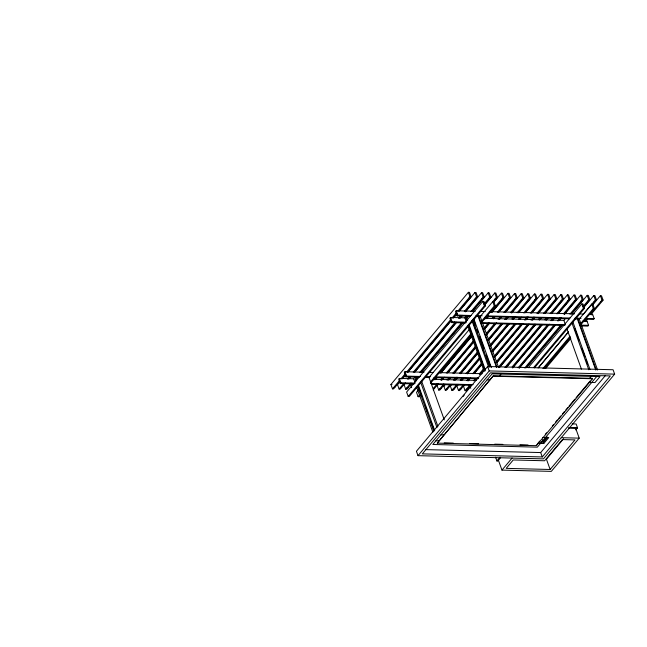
<?xml version="1.0" encoding="UTF-8"?>
<svg xmlns="http://www.w3.org/2000/svg" width="647" height="647" viewBox="0 0 647 647"><rect width="100%" height="100%" fill="white"/><g stroke="black" fill="none" stroke-linecap="round" stroke-linejoin="round"><path stroke-width="0.97" d="M495.562 457.235L496.928 461.004L500.066 457.219M500.317 458.003L497.802 461.028L496.928 461.004M400.016 381.269L393.594 388.904L392.494 388.879L390.917 384.488L468.371 292.315L469.471 292.339L471.048 296.73L458.82 311.288M415.503 376.546L413.627 378.778L399.328 378.414L398.698 379.158L400.283 383.542L414.323 383.906M424.011 372.211L404.949 371.718L404.318 372.462L405.904 376.853L419.256 377.193M466.099 316.334L464.845 317.823L450.547 317.459L449.916 318.203L451.501 322.586L465.808 322.958M475.23 311.256L456.167 310.762L455.545 311.506L457.122 315.898L470.418 316.237M392.494 388.879L399.563 380.468M400.857 378.932L405.378 373.545M406.672 372.009L450.611 319.723M451.897 318.178L456.426 312.8M457.72 311.264L469.948 296.698L471.048 296.73M401.957 378.964L405.184 375.114M407.772 372.041L451.064 320.516M453.005 318.211L456.879 313.593M400.105 381.584L397.517 384.658L399.102 389.049L400.202 389.073L405.329 382.975M402.685 378.511L405.912 374.67M407.845 372.373L451.088 320.904M453.676 317.831L456.903 313.989M459.483 310.916L474.971 292.484L476.071 292.509L477.656 296.9L465.419 311.458M400.283 383.542L400.905 382.798L415.212 383.17M405.904 376.853L406.526 376.109L420.574 376.473M451.501 322.586L452.124 321.842L466.43 322.214M457.122 315.898L457.744 315.154L471.048 315.493M453.701 322.643L454.323 321.899M459.321 315.954L459.944 315.21M399.102 389.049L403.582 383.72M407.456 379.102L409.397 376.797M413.271 372.179L455.27 322.198M458.505 318.348L461.085 315.275M464.32 311.433L476.548 296.868L477.656 296.9M408.556 379.126L410.497 376.821M414.371 372.211L456.37 322.222M459.605 318.381L462.184 315.307M405.41 383.291L404.124 384.828L405.701 389.219L406.801 389.243L411.929 383.145M409.284 378.681L410.578 377.144M414.452 372.543L456.402 322.61M460.276 318L462.209 315.696M465.436 311.854L481.57 292.654L482.67 292.679L484.255 297.07L472.019 311.628M405.701 389.219L410.829 383.113M419.871 372.348L461.877 322.368M470.919 311.603L483.155 297.038L484.255 297.07M466.77 320.136L466.091 318.259L467.83 316.189M415.867 381.212L415.188 379.32L417.04 377.12M420.971 372.381L462.977 322.392M412.018 383.461L410.724 384.997L411.67 387.634M421.698 371.936L463.001 322.78M466.091 318.259L466.754 318.275L468.493 316.205M472.682 311.256L488.178 292.824L489.278 292.848L490.855 297.24L485.08 304.106M418.14 377.144L416.288 379.352L415.188 379.32M482.816 301.373L406.615 392.058L408.192 396.449L409.292 396.474L485.493 305.788L483.916 301.397L482.816 301.373L484.393 305.756L408.192 396.449M483.98 304.082L489.755 297.208L490.855 297.24M485.096 304.511L494.777 292.994L495.877 293.018L497.454 297.41L493.621 301.971M418.455 390.004L416.514 392.317L418.091 396.7L419.199 396.732L420.445 395.244M428.783 377.711L469.471 329.291M479.799 316.998L496.354 297.377L497.454 297.41M493.637 302.375L501.376 293.164L502.476 293.188L504.062 297.58L491.825 312.137M418.091 396.7L419.385 395.163M430.368 382.094L471.048 333.682M481.384 321.381L494.3 306.015L495.4 306.039L493.823 301.656L492.715 301.623L494.3 306.015M430.441 383.347L471.348 334.669M481.748 322.287L495.4 306.039M433.862 379.781L435.803 377.476M439.677 372.858L471.339 335.178M484.91 319.028L487.49 315.954M490.725 312.105L502.962 297.547L504.062 297.58M434.962 379.805L436.903 377.5M440.777 372.89L471.792 335.979M486.657 318.292L488.59 315.979M435.69 379.36L436.984 377.824M440.858 373.214L471.833 336.343M486.681 318.68L488.614 316.375M491.841 312.533L507.984 293.334L509.084 293.358L510.661 297.749L498.425 312.307M437.235 383.792L433.361 388.41L434.461 388.435M440.461 379.951L442.402 377.646M446.276 373.028L473.418 340.734M483.754 328.425L488.283 323.047M492.157 318.429L493.451 316.893M497.325 312.275L509.561 297.717L510.661 297.749M433.207 389.923L438.334 383.825M441.561 379.975L443.502 377.67M447.376 373.06L473.871 341.527M484.215 329.226L489.383 323.071M493.257 318.461L494.551 316.917M438.423 384.14L437.129 385.677L438.706 390.06L439.806 390.092L444.287 384.763M441.65 380.299L444.23 377.225M448.104 372.615L473.919 341.891M484.247 329.606L489.407 323.46M493.281 318.85L495.222 316.545M499.088 311.935L514.583 293.503L515.683 293.528L517.26 297.919L505.024 312.477M438.706 390.06L443.834 383.962M447.069 380.121L449.002 377.808M452.884 373.198L475.496 346.282M486.479 333.213L494.882 323.217M498.109 319.367L500.05 317.062M503.924 312.444L516.16 297.887L517.26 297.919M448.169 380.145L450.102 377.84M453.984 373.222L475.949 347.083M486.293 334.774L495.982 323.241M499.209 319.4L501.15 317.087M450.894 384.933L446.414 390.262L445.314 390.23L443.729 385.847L445.023 384.31M448.897 379.7L450.83 377.395M454.704 372.785L476.006 347.439M486.334 335.146L496.653 322.861M499.88 319.02L501.821 316.715M505.695 312.105L521.183 293.673L522.283 293.698L523.86 298.089L511.631 312.647M445.314 390.23L449.794 384.9M453.668 380.29L456.256 377.209M459.483 373.368L477.575 351.839M487.911 339.529L500.835 324.155M504.717 319.537L507.297 316.464M510.532 312.614L522.76 298.057L523.86 298.089M454.768 380.315L457.356 377.241M460.583 373.392L478.028 352.631M488.372 340.33L501.935 324.179M505.817 319.569L508.396 316.488M451.622 384.48L450.336 386.016L451.913 390.4L453.013 390.432L458.141 384.334M455.496 379.87L457.429 377.565M460.656 373.723L477.437 353.755M488.412 340.694L502.614 323.799M506.488 319.189L508.421 316.884M511.648 313.043L527.782 293.843L528.882 293.867L530.467 298.259L518.231 312.816M451.913 390.4L457.041 384.302M460.268 380.46L462.209 378.147M466.083 373.537L479.653 357.387M489.989 345.086L508.081 323.549M511.963 318.939L513.904 316.634M517.131 312.784L529.367 298.227L530.467 298.259M461.368 380.485L463.309 378.18M467.183 373.562L479.459 358.956M490.45 345.878L509.189 323.581M513.063 318.963L514.357 317.426M458.222 384.65L456.936 386.186L458.513 390.57L459.613 390.602L464.74 384.504M462.095 380.04L463.389 378.503M467.263 373.893L480.171 358.535M490.499 346.242L509.213 323.969M513.087 319.359L515.02 317.054M518.894 312.444L534.39 294.005L535.49 294.037L537.067 298.429L524.83 312.986M458.513 390.57L463.64 384.472M466.867 380.63L468.808 378.317M472.69 373.707L481.732 362.943M492.068 350.634L514.688 323.718M518.562 319.108L519.856 317.572M523.73 312.954L535.967 298.396L537.067 298.429M467.975 380.654L469.908 378.349M473.79 373.731L481.538 364.504M492.529 351.434L515.788 323.751M519.662 319.133L520.956 317.596M464.829 384.819L463.535 386.356L465.112 390.739L466.22 390.772L470.692 385.442M468.056 380.978L470.636 377.905M474.51 373.295L481.611 364.843M492.577 351.79L515.813 324.139M519.687 319.529L521.628 317.224M525.501 312.614L540.989 294.175L542.089 294.207L543.666 298.59L531.438 313.156M465.112 390.739L469.593 385.41M473.475 380.8L475.408 378.487M479.29 373.877L483.81 368.491M494.146 356.19L521.288 323.888M524.515 320.047L527.103 316.973M530.338 313.124L542.566 298.566L543.666 298.59M474.574 380.824L476.516 378.519M479.742 374.67L483.616 370.06M494.607 356.982L522.388 323.921M525.623 320.071L528.203 316.998M471.428 384.989L470.134 386.526L470.773 388.281M475.302 380.379L477.235 378.074M480.462 374.233L484.336 369.623M494.664 357.338L523.067 323.54M526.294 319.699L528.227 317.394M532.101 312.784L547.588 294.345L548.688 294.377L550.274 298.76L538.037 313.326M487.636 366.525L416.433 451.266L418.011 455.658L543.448 458.877L614.65 374.136L613.073 369.744L487.636 366.525L489.221 370.917L418.011 455.658M462.985 396.579L464.231 395.091M496.225 361.738L527.24 324.826M531.122 320.216L533.702 317.143M536.937 313.294L549.174 298.736L550.274 298.76M496.686 362.538L528.987 324.09M532.222 320.241L534.802 317.167M496.75 362.878L529.02 324.47M532.893 319.869L534.826 317.564M538.053 313.722L554.188 294.514L555.296 294.547L556.873 298.93L544.637 313.496M498.303 367.294L534.495 324.228M538.369 319.618L539.663 318.081M543.537 313.463L555.773 298.906L556.873 298.93M499.403 367.318L535.595 324.26M539.469 319.642L540.763 318.106M500.123 366.889L535.619 324.64M539.493 320.039L541.434 317.734M545.3 313.124L560.795 294.684L561.895 294.717L563.472 299.1L551.236 313.666M493.346 375.786L437.291 443.122L536.314 445.67L592.531 378.762L592.369 378.325L493.346 375.786L437.291 443.122M504.911 367.464L541.094 324.398M544.968 319.788L546.262 318.251M550.136 313.633L562.372 299.076L563.472 299.1M506.011 367.488L542.194 324.43M546.068 319.812L547.362 318.275M506.722 367.059L542.226 324.81M546.092 320.208L548.033 317.903M551.907 313.294L567.395 294.854L568.495 294.886L570.072 299.27L557.843 313.835M499.395 375.939L500.964 374.079M512.157 366.865L547.694 324.568M550.929 320.726L553.508 317.645M556.743 313.803L568.972 299.246L570.072 299.27M512.61 367.658L548.793 324.6M552.028 320.75L554.608 317.677M512.683 367.997L549.473 324.212M552.7 320.37L554.633 318.073M558.507 313.463L573.994 295.024L575.094 295.056L576.679 299.44L564.443 314.005M518.11 367.803L554.293 324.737M557.528 320.896L560.108 317.814M563.343 313.973L575.579 299.415L576.679 299.44M519.209 367.828L555.393 324.77M558.628 320.92L561.216 317.847M519.282 368.167L555.425 325.15M559.299 320.54L561.232 318.243M564.459 314.402L580.602 295.194L581.702 295.226L583.279 299.61L571.042 314.167M484.676 318.332L563.869 320.362L565.122 318.882M524.717 367.973L560.9 324.907M569.942 314.143L582.179 299.585L583.279 299.61M525.817 367.997L562 324.94M526.529 367.569L562.025 325.32M571.705 313.803L587.201 295.364L588.301 295.396L589.878 299.779L584.104 306.654M528.243 367.698L581.839 303.912L582.939 303.936L584.524 308.328L534.462 367.9M583.004 306.621L588.778 299.755L589.878 299.779M584.12 307.058L593.8 295.533L594.9 295.566L596.477 299.949L592.644 304.511M533.694 367.48L583.424 308.296L584.524 308.328M538.142 367.957L568.495 331.83M578.83 319.537L591.746 304.163L592.846 304.195L594.423 308.579L580.771 324.826M538.563 367.545L568.284 332.17M583.149 314.482L595.377 299.925L596.477 299.949M592.66 304.923L600.4 295.703L601.5 295.736L603.085 300.119L590.848 314.677M542.954 368.499L570.072 336.222M580.408 323.929L593.323 308.554L594.423 308.579M544.362 368.159L570.371 337.208M544.515 368.483L570.363 337.718M583.934 321.575L586.522 318.494M589.749 314.652L601.985 300.095L603.085 300.119M545.615 368.507L570.816 338.518M585.034 321.599L587.622 318.526M586.352 321.705L586.975 320.961L588.56 325.344L587.929 326.088L580.869 325.91M591.973 315.008L592.595 314.272L594.181 318.656L593.558 319.4L584.969 319.181M497.551 460.26L498.433 460.284L501.967 470.11L512.084 458.068M589.619 378.252L591.18 376.4M539.59 441.141L536.314 445.67M545.284 434.363L546.569 432.843M552.344 425.961L553.63 424.432M555.555 422.143L557.479 419.854M558.765 418.326L560.69 416.029M562.615 413.74L564.54 411.443M565.826 409.923L567.751 407.626M569.037 406.098L574.811 399.223M576.097 397.695L590.08 381.051M596.688 376.538L537.342 447.158L432.819 444.473L492.157 373.853L599.987 376.627L594.989 382.571L588.94 382.417M537.722 443.373L543.771 443.527L548.769 437.582L542.712 437.421M425.783 449.608L540.674 452.56L605.519 375.389M542.259 456.944L610.339 375.923L490.41 372.842L422.329 453.87L542.259 456.944L540.674 452.56M563.634 438.698L546.424 459.176L550.136 469.487L506.197 468.363L513.249 459.96L544.612 460.769L562.413 439.58L574.997 439.903L550.136 469.487M575.709 429.899L577.504 427.764L576.145 423.987L572.11 423.882M575.684 428.322L579.219 438.148L551.301 471.38L501.967 470.11M468.703 298.186L469.803 298.218M475.302 298.356L476.402 298.388M481.902 298.526L483.002 298.558M488.509 298.696L489.609 298.728M495.109 298.865L496.209 298.898M501.708 299.035L502.808 299.068M508.307 299.205L509.407 299.238M514.915 299.375L516.015 299.399M521.514 299.545L522.614 299.569M528.114 299.715L529.214 299.739M534.713 299.885L535.821 299.909M541.321 300.054L542.421 300.079M547.92 300.224L549.02 300.248M554.519 300.394L555.619 300.418M561.127 300.564L562.227 300.588M567.726 300.734L568.826 300.758M574.326 300.904L575.426 300.928M580.925 301.073L582.025 301.098M587.533 301.243L588.633 301.267M594.132 301.405L595.232 301.437M600.731 301.575L601.831 301.607M484.393 305.756L485.493 305.788M480.244 311.385L485.258 311.514M490.272 311.644L574.544 313.803M579.558 313.932L583.57 314.038M589.587 314.191L592.595 314.272M476.095 315.623L482.152 315.776M487.199 315.914L569.958 318.033M575.005 318.162L581.055 318.316M586.101 318.445L594.181 318.656M475.828 316.375L480.228 316.488L498.578 367.472M486.245 316.642L569.449 318.785M575.288 318.931L579.251 319.036L597.602 370.011M583.165 320.863L586.975 320.961M482.25 322.618L565.454 324.754M580.925 325.15L588.56 325.344M481.958 323.371L564.718 325.498M489.221 370.917L614.65 374.136M429.026 372.34L433.037 372.446M439.054 372.599L482.193 373.707M493.507 376.222L592.531 378.762M425.589 376.594L430.603 376.724M435.617 376.853L478.756 377.961M425.095 377.347L429.01 377.444L444.303 419.927M434.024 377.573L478.125 378.705M487.159 379.805L489.908 379.87M433.458 379.288L476.564 380.396M431.031 383.574L473.135 384.65M431.379 384.342L471.509 385.369M390.917 384.488L392.017 384.52M443.729 385.847L444.829 385.871M393.748 387.391L394.848 387.416M400.347 387.561L401.447 387.585M406.947 387.731L408.047 387.755M439.96 388.58L441.06 388.604M446.559 388.75L447.659 388.774M453.159 388.92L454.259 388.944M459.766 389.09L460.866 389.114M466.366 389.251L467.466 389.284M568.818 427.538L577.504 427.764M568.689 428.144L577.003 428.354M561.248 437.687L579.219 438.148M440.939 434.808L443.688 434.881M541.151 441.869L542.582 441.901L540.771 442.313M435.941 440.761L438.69 440.825M444.206 442.872L453.296 443.098M469.463 443.518L478.562 443.753M494.729 444.166L502.808 444.376M519.986 444.812L528.073 445.023M600.4 295.703L601.985 300.095M593.8 295.533L595.377 299.925M591.746 304.163L593.323 308.554M587.201 295.364L588.778 299.755M580.602 295.194L582.179 299.585M581.839 303.912L583.424 308.296M573.994 295.024L575.579 299.415M577.933 318.995L596.17 369.647M577.132 318.251L595.782 370.068M567.395 294.854L568.972 299.246M572.781 321.656L589.999 369.494M574.69 328.458L579.105 340.71M581.815 348.24L584.872 356.723M585.883 359.546L587.581 364.261M571.811 322.586L588.802 369.793M560.795 294.684L562.372 299.076M563.869 320.362L565.138 323.872M566.812 328.53L581.427 369.13M554.188 294.514L555.773 298.906M547.588 294.345L549.174 298.736M540.989 294.175L542.566 298.566M534.39 294.005L535.967 298.396M527.782 293.843L529.367 298.227M521.183 293.673L522.76 298.057M514.583 293.503L516.16 297.887M507.984 293.334L509.561 297.717M501.376 293.164L502.962 297.547M494.777 292.994L496.354 297.377M542.445 439.709L543.771 443.527M488.178 292.824L489.755 297.208M481.57 292.654L483.155 297.038M474.971 292.484L476.548 296.868M478.723 316.456L496.872 366.841M477.987 315.882L496.524 367.375M468.371 292.315L469.948 296.698M473.952 319.157L491.405 367.642M473.871 320.411L475.553 325.093M477.235 329.776L478.246 332.582M479.597 336.327L483.98 348.498M486.342 355.057L490.386 366.291M472.787 320.039L489.779 367.245M473.612 323.557L475.982 330.148M482.759 348.968L483.778 351.79M471.938 320.718L488.542 366.833M466.754 318.275L467.433 320.152M469.124 324.859L485.387 370.035M468.468 324.843L485.072 370.966M464.845 317.823L466.115 321.333M467.789 325.991L484.102 371.305M456.167 310.762L457.744 315.154M450.547 317.459L452.124 321.842M421.569 380.994L437.882 426.316M420.655 382.272L436.992 427.651M418.334 385.022L434.671 430.401M418.787 387.901L421.86 396.425M425.265 405.887L427.651 412.519M431.056 421.981L433.441 428.613M417.574 385.935L433.911 431.323M413.627 378.778L414.897 382.288M416.571 386.946L432.883 432.261M404.949 371.718L406.526 376.109M399.328 378.414L400.905 382.798M546.836 437.194L543.124 441.602L544.006 441.626L547.718 437.21L546.836 437.194"/></g></svg>
